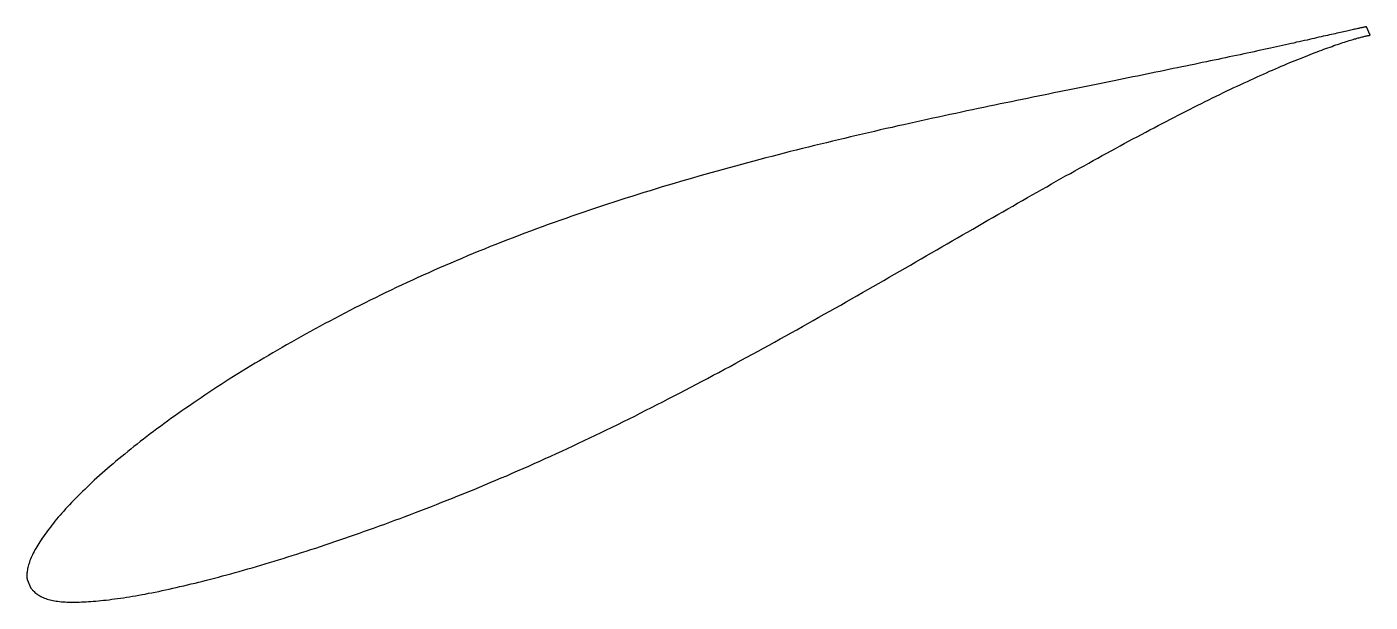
# Model space of a CAD drawing. Header units: metres. Extents: x -45 to 91, y -20 to 38.
import ezdxf

# ---------------------------------------------------------------- set-up
doc = ezdxf.new("R2010")
doc.units = ezdxf.units.M

msp = doc.modelspace()

# ---------------------------------------------------------------- linework, layer by layer
msp.add_lwpolyline([(91.02, 38.25), (91.02, 38.25), (91.01, 38.25), (90.99, 38.25), (90.97, 38.25), (90.95, 38.24), (90.92, 38.24), (90.88, 38.23), (90.84, 38.23), (90.79, 38.22), (90.74, 38.21), (90.68, 38.19), (90.61, 38.18), (90.54, 38.17), (90.47, 38.15), (90.39, 38.14), (90.3, 38.12), (90.21, 38.1), (90.11, 38.08), (90.01, 38.05), (89.9, 38.03), (89.79, 38.01), (89.67, 37.98), (89.54, 37.95), (89.41, 37.92), (89.28, 37.89), (89.14, 37.86), (88.99, 37.83), (88.84, 37.79), (88.68, 37.76), (88.52, 37.72), (88.36, 37.68), (88.18, 37.65), (88, 37.6), (87.82, 37.56), (87.63, 37.52), (87.44, 37.48), (87.24, 37.43), (87.03, 37.38), (86.82, 37.34), (86.61, 37.29), (86.39, 37.24), (86.16, 37.19), (85.93, 37.13), (85.7, 37.08), (85.46, 37.03), (85.21, 36.97), (84.96, 36.91), (84.7, 36.86), (84.44, 36.8), (84.17, 36.74), (83.9, 36.68), (83.63, 36.61), (83.34, 36.55), (83.06, 36.49), (82.77, 36.42), (82.47, 36.36), (82.17, 36.29), (81.86, 36.22), (81.55, 36.15), (81.23, 36.08), (80.91, 36.01), (80.58, 35.94), (80.25, 35.87), (79.92, 35.8), (79.57, 35.72), (79.23, 35.65), (78.88, 35.57), (78.52, 35.5), (78.16, 35.42), (77.8, 35.34), (77.43, 35.27), (77.05, 35.19), (76.68, 35.11), (76.29, 35.03), (75.91, 34.94), (75.51, 34.86), (75.12, 34.78), (74.72, 34.69), (74.31, 34.61), (73.9, 34.52), (73.49, 34.44), (73.07, 34.35), (72.65, 34.26), (72.22, 34.18), (71.79, 34.09), (71.35, 34), (70.91, 33.91), (70.47, 33.82), (70.02, 33.72), (69.57, 33.63), (69.11, 33.54), (68.65, 33.44), (68.19, 33.35), (67.72, 33.25), (67.25, 33.16), (66.77, 33.06), (66.3, 32.96), (65.81, 32.87), (65.33, 32.77), (64.84, 32.67), (64.34, 32.57), (63.84, 32.47), (63.34, 32.36), (62.84, 32.26), (62.33, 32.16), (61.82, 32.06), (61.31, 31.95), (60.79, 31.85), (60.27, 31.74), (59.74, 31.63), (59.21, 31.53), (58.68, 31.42), (58.15, 31.31), (57.61, 31.2), (57.07, 31.09), (56.53, 30.98), (55.98, 30.87), (55.44, 30.75), (54.89, 30.64), (54.33, 30.52), (53.77, 30.41), (53.22, 30.29), (52.65, 30.18), (52.09, 30.06), (51.52, 29.94), (50.95, 29.82), (50.38, 29.7), (49.81, 29.58), (49.23, 29.45), (48.65, 29.33), (48.07, 29.2), (47.49, 29.08), (46.91, 28.95), (46.32, 28.82), (45.73, 28.69), (45.14, 28.56), (44.55, 28.43), (43.95, 28.3), (43.36, 28.17), (42.76, 28.03), (42.16, 27.9), (41.56, 27.76), (40.96, 27.62), (40.36, 27.48), (39.75, 27.34), (39.14, 27.2), (38.54, 27.06), (37.93, 26.91), (37.32, 26.77), (36.71, 26.62), (36.09, 26.47), (35.48, 26.32), (34.87, 26.17), (34.25, 26.02), (33.64, 25.87), (33.02, 25.71), (32.4, 25.56), (31.79, 25.4), (31.17, 25.24), (30.55, 25.08), (29.93, 24.92), (29.31, 24.76), (28.69, 24.59), (28.07, 24.43), (27.45, 24.26), (26.83, 24.09), (26.21, 23.92), (25.59, 23.75), (24.97, 23.58), (24.34, 23.4), (23.72, 23.23), (23.1, 23.05), (22.48, 22.87), (21.86, 22.69), (21.24, 22.51), (20.62, 22.33), (20, 22.14), (19.38, 21.96), (18.76, 21.77), (18.15, 21.58), (17.53, 21.39), (16.91, 21.2), (16.3, 21.01), (15.68, 20.81), (15.07, 20.61), (14.46, 20.42), (13.84, 20.22), (13.23, 20.02), (12.62, 19.81), (12.01, 19.61), (11.41, 19.4), (10.8, 19.19), (10.19, 18.98), (9.59, 18.77), (8.99, 18.56), (8.39, 18.35), (7.79, 18.13), (7.19, 17.91), (6.59, 17.69), (6, 17.47), (5.41, 17.25), (4.81, 17.03), (4.23, 16.8), (3.64, 16.58), (3.05, 16.35), (2.47, 16.12), (1.89, 15.89), (1.31, 15.65), (0.73, 15.42), (0.16, 15.18), (-0.42, 14.94), (-0.99, 14.7), (-1.56, 14.46), (-2.12, 14.22), (-2.69, 13.98), (-3.25, 13.73), (-3.81, 13.49), (-4.36, 13.24), (-4.92, 12.99), (-5.47, 12.74), (-6.02, 12.49), (-6.56, 12.24), (-7.11, 11.98), (-7.65, 11.73), (-8.19, 11.47), (-8.72, 11.21), (-9.25, 10.95), (-9.78, 10.69), (-10.31, 10.43), (-10.83, 10.17), (-11.35, 9.91), (-11.87, 9.65), (-12.39, 9.38), (-12.9, 9.12), (-13.41, 8.86), (-13.91, 8.59), (-14.42, 8.32), (-14.91, 8.06), (-15.41, 7.79), (-15.9, 7.52), (-16.39, 7.25), (-16.88, 6.98), (-17.36, 6.72), (-17.85, 6.45), (-18.32, 6.18), (-18.8, 5.91), (-19.27, 5.64), (-19.73, 5.37), (-20.2, 5.1), (-20.66, 4.83), (-21.11, 4.56), (-21.56, 4.29), (-22.01, 4.02), (-22.46, 3.75), (-22.9, 3.48), (-23.34, 3.21), (-23.77, 2.94), (-24.2, 2.67), (-24.63, 2.4), (-25.05, 2.13), (-25.47, 1.86), (-25.89, 1.59), (-26.3, 1.32), (-26.71, 1.05), (-27.11, 0.78), (-27.51, 0.51), (-27.91, 0.25), (-28.3, -0.02), (-28.69, -0.29), (-29.07, -0.55), (-29.45, -0.82), (-29.83, -1.08), (-30.2, -1.35), (-30.57, -1.61), (-30.93, -1.87), (-31.29, -2.13), (-31.64, -2.4), (-32, -2.66), (-32.34, -2.92), (-32.68, -3.17), (-33.02, -3.43), (-33.36, -3.69), (-33.69, -3.94), (-34.01, -4.2), (-34.33, -4.45), (-34.65, -4.7), (-34.96, -4.95), (-35.27, -5.21), (-35.57, -5.45), (-35.87, -5.7), (-36.16, -5.95), (-36.45, -6.19), (-36.74, -6.44), (-37.02, -6.68), (-37.3, -6.92), (-37.57, -7.16), (-37.84, -7.4), (-38.1, -7.64), (-38.36, -7.87), (-38.61, -8.11), (-38.86, -8.34), (-39.1, -8.57), (-39.34, -8.8), (-39.57, -9.03), (-39.8, -9.26), (-40.03, -9.48), (-40.25, -9.71), (-40.47, -9.93), (-40.68, -10.15), (-40.88, -10.37), (-41.08, -10.59), (-41.28, -10.8), (-41.47, -11.02), (-41.66, -11.23), (-41.84, -11.44), (-42.02, -11.64), (-42.19, -11.85), (-42.36, -12.05), (-42.52, -12.25), (-42.68, -12.45), (-42.83, -12.65), (-42.98, -12.84), (-43.13, -13.03), (-43.27, -13.22), (-43.4, -13.41), (-43.53, -13.59), (-43.66, -13.77), (-43.78, -13.95), (-43.89, -14.13), (-44, -14.3), (-44.11, -14.47), (-44.21, -14.64), (-44.31, -14.81), (-44.4, -14.97), (-44.48, -15.13), (-44.57, -15.29), (-44.64, -15.45), (-44.72, -15.6), (-44.78, -15.75), (-44.84, -15.9), (-44.9, -16.05), (-44.95, -16.19), (-45, -16.33), (-45.04, -16.47), (-45.08, -16.6), (-45.11, -16.74), (-45.14, -16.86), (-45.17, -16.99), (-45.18, -17.11), (-45.2, -17.23), (-45.21, -17.34), (-45.22, -17.45), (-45.22, -17.56), (-45.22, -17.65), (-45.21, -17.74), (-45.21, -17.82), (-45.2, -17.89), (-45.2, -17.94), (-45.19, -17.97), (-44.83, -18.84), (-44.83, -18.85), (-44.81, -18.86), (-44.78, -18.89), (-44.74, -18.93), (-44.69, -18.99), (-44.63, -19.06), (-44.56, -19.13), (-44.48, -19.21), (-44.4, -19.28), (-44.31, -19.36), (-44.22, -19.43), (-44.12, -19.5), (-44.01, -19.57), (-43.91, -19.63), (-43.79, -19.7), (-43.67, -19.76), (-43.55, -19.81), (-43.42, -19.86), (-43.29, -19.91), (-43.15, -19.96), (-43.01, -20), (-42.86, -20.04), (-42.71, -20.08), (-42.56, -20.11), (-42.4, -20.14), (-42.23, -20.17), (-42.06, -20.19), (-41.89, -20.21), (-41.71, -20.23), (-41.53, -20.25), (-41.34, -20.26), (-41.15, -20.27), (-40.95, -20.27), (-40.75, -20.28), (-40.54, -20.28), (-40.33, -20.28), (-40.11, -20.27), (-39.89, -20.27), (-39.66, -20.26), (-39.43, -20.25), (-39.2, -20.24), (-38.95, -20.22), (-38.71, -20.21), (-38.46, -20.19), (-38.2, -20.17), (-37.94, -20.14), (-37.68, -20.12), (-37.41, -20.09), (-37.14, -20.06), (-36.86, -20.03), (-36.58, -19.99), (-36.29, -19.95), (-36, -19.92), (-35.7, -19.87), (-35.4, -19.83), (-35.1, -19.78), (-34.79, -19.73), (-34.47, -19.68), (-34.16, -19.63), (-33.83, -19.57), (-33.51, -19.51), (-33.18, -19.45), (-32.84, -19.38), (-32.5, -19.32), (-32.16, -19.25), (-31.81, -19.18), (-31.46, -19.1), (-31.11, -19.03), (-30.75, -18.95), (-30.38, -18.87), (-30.02, -18.79), (-29.65, -18.7), (-29.27, -18.61), (-28.89, -18.52), (-28.51, -18.43), (-28.12, -18.34), (-27.73, -18.24), (-27.34, -18.14), (-26.94, -18.04), (-26.53, -17.94), (-26.13, -17.83), (-25.72, -17.72), (-25.31, -17.61), (-24.89, -17.5), (-24.47, -17.38), (-24.04, -17.27), (-23.62, -17.15), (-23.19, -17.02), (-22.75, -16.9), (-22.31, -16.77), (-21.87, -16.65), (-21.43, -16.52), (-20.98, -16.38), (-20.53, -16.25), (-20.08, -16.11), (-19.62, -15.97), (-19.16, -15.83), (-18.69, -15.68), (-18.23, -15.54), (-17.76, -15.39), (-17.28, -15.24), (-16.81, -15.09), (-16.33, -14.93), (-15.85, -14.77), (-15.36, -14.61), (-14.88, -14.45), (-14.39, -14.29), (-13.9, -14.12), (-13.4, -13.95), (-12.9, -13.78), (-12.4, -13.61), (-11.9, -13.43), (-11.39, -13.25), (-10.89, -13.07), (-10.38, -12.89), (-9.86, -12.71), (-9.35, -12.52), (-8.83, -12.33), (-8.31, -12.14), (-7.79, -11.95), (-7.27, -11.76), (-6.74, -11.56), (-6.22, -11.36), (-5.69, -11.16), (-5.15, -10.96), (-4.62, -10.75), (-4.08, -10.54), (-3.55, -10.33), (-3.01, -10.12), (-2.47, -9.91), (-1.93, -9.69), (-1.38, -9.47), (-0.84, -9.25), (-0.29, -9.03), (0.26, -8.8), (0.81, -8.58), (1.36, -8.35), (1.91, -8.11), (2.47, -7.88), (3.02, -7.64), (3.58, -7.41), (4.14, -7.16), (4.69, -6.92), (5.25, -6.68), (5.81, -6.43), (6.38, -6.18), (6.94, -5.93), (7.5, -5.67), (8.06, -5.42), (8.63, -5.16), (9.19, -4.9), (9.76, -4.64), (10.33, -4.37), (10.89, -4.11), (11.46, -3.84), (12.03, -3.57), (12.6, -3.3), (13.17, -3.02), (13.74, -2.74), (14.31, -2.47), (14.88, -2.19), (15.45, -1.91), (16.02, -1.62), (16.59, -1.34), (17.16, -1.05), (17.73, -0.76), (18.3, -0.47), (18.87, -0.18), (19.44, 0.11), (20.01, 0.4), (20.59, 0.7), (21.16, 0.99), (21.73, 1.29), (22.3, 1.59), (22.87, 1.89), (23.44, 2.19), (24.01, 2.49), (24.58, 2.8), (25.15, 3.1), (25.72, 3.41), (26.29, 3.71), (26.86, 4.02), (27.42, 4.33), (27.99, 4.64), (28.56, 4.95), (29.13, 5.26), (29.69, 5.57), (30.26, 5.88), (30.82, 6.19), (31.39, 6.5), (31.95, 6.82), (32.51, 7.13), (33.07, 7.44), (33.64, 7.76), (34.2, 8.07), (34.75, 8.38), (35.31, 8.7), (35.87, 9.01), (36.43, 9.33), (36.98, 9.64), (37.54, 9.95), (38.09, 10.27), (38.64, 10.58), (39.19, 10.9), (39.74, 11.21), (40.29, 11.53), (40.84, 11.84), (41.39, 12.15), (41.93, 12.46), (42.47, 12.78), (43.02, 13.09), (43.56, 13.4), (44.1, 13.71), (44.63, 14.02), (45.17, 14.33), (45.71, 14.64), (46.24, 14.95), (46.77, 15.25), (47.3, 15.56), (47.83, 15.87), (48.35, 16.17), (48.88, 16.47), (49.4, 16.78), (49.92, 17.08), (50.44, 17.38), (50.96, 17.68), (51.48, 17.98), (51.99, 18.27), (52.5, 18.57), (53.01, 18.86), (53.52, 19.15), (54.03, 19.44), (54.53, 19.73), (55.03, 20.02), (55.53, 20.31), (56.03, 20.59), (56.53, 20.88), (57.02, 21.16), (57.51, 21.44), (58, 21.72), (58.49, 21.99), (58.97, 22.27), (59.45, 22.54), (59.93, 22.81), (60.41, 23.08), (60.89, 23.34), (61.36, 23.61), (61.83, 23.87), (62.3, 24.13), (62.76, 24.39), (63.22, 24.65), (63.68, 24.9), (64.14, 25.15), (64.59, 25.4), (65.04, 25.65), (65.49, 25.89), (65.94, 26.14), (66.38, 26.38), (66.82, 26.62), (67.26, 26.85), (67.69, 27.08), (68.13, 27.31), (68.55, 27.54), (68.98, 27.77), (69.4, 27.99), (69.82, 28.21), (70.24, 28.43), (70.65, 28.64), (71.06, 28.86), (71.47, 29.07), (71.87, 29.28), (72.27, 29.48), (72.67, 29.68), (73.07, 29.88), (73.46, 30.08), (73.84, 30.27), (74.23, 30.47), (74.61, 30.66), (74.98, 30.84), (75.36, 31.03), (75.73, 31.21), (76.09, 31.38), (76.46, 31.56), (76.82, 31.73), (77.17, 31.9), (77.52, 32.07), (77.87, 32.23), (78.22, 32.4), (78.56, 32.55), (78.9, 32.71), (79.23, 32.86), (79.56, 33.01), (79.88, 33.16), (80.2, 33.31), (80.52, 33.45), (80.84, 33.59), (81.15, 33.73), (81.45, 33.86), (81.75, 33.99), (82.05, 34.12), (82.34, 34.25), (82.63, 34.37), (82.92, 34.49), (83.2, 34.61), (83.47, 34.72), (83.75, 34.83), (84.01, 34.94), (84.28, 35.05), (84.54, 35.15), (84.79, 35.25), (85.04, 35.35), (85.29, 35.45), (85.53, 35.54), (85.77, 35.63), (86, 35.72), (86.23, 35.81), (86.45, 35.89), (86.67, 35.97), (86.88, 36.05), (87.09, 36.13), (87.3, 36.2), (87.5, 36.27), (87.69, 36.34), (87.88, 36.41), (88.07, 36.47), (88.25, 36.53), (88.43, 36.59), (88.6, 36.65), (88.77, 36.7), (88.93, 36.75), (89.08, 36.8), (89.24, 36.85), (89.38, 36.89), (89.52, 36.94), (89.66, 36.98), (89.79, 37.02), (89.92, 37.05), (90.04, 37.09), (90.16, 37.12), (90.27, 37.15), (90.37, 37.18), (90.47, 37.21), (90.57, 37.23), (90.66, 37.25), (90.75, 37.28), (90.83, 37.3), (90.9, 37.31), (90.97, 37.33), (91.03, 37.34), (91.09, 37.35), (91.14, 37.37), (91.19, 37.38), (91.23, 37.38), (91.27, 37.39), (91.3, 37.39), (91.33, 37.4), (91.35, 37.4), (91.36, 37.4), (91.37, 37.4), (91.38, 37.4)], close=True)

doc.saveas('drawing.dxf')
